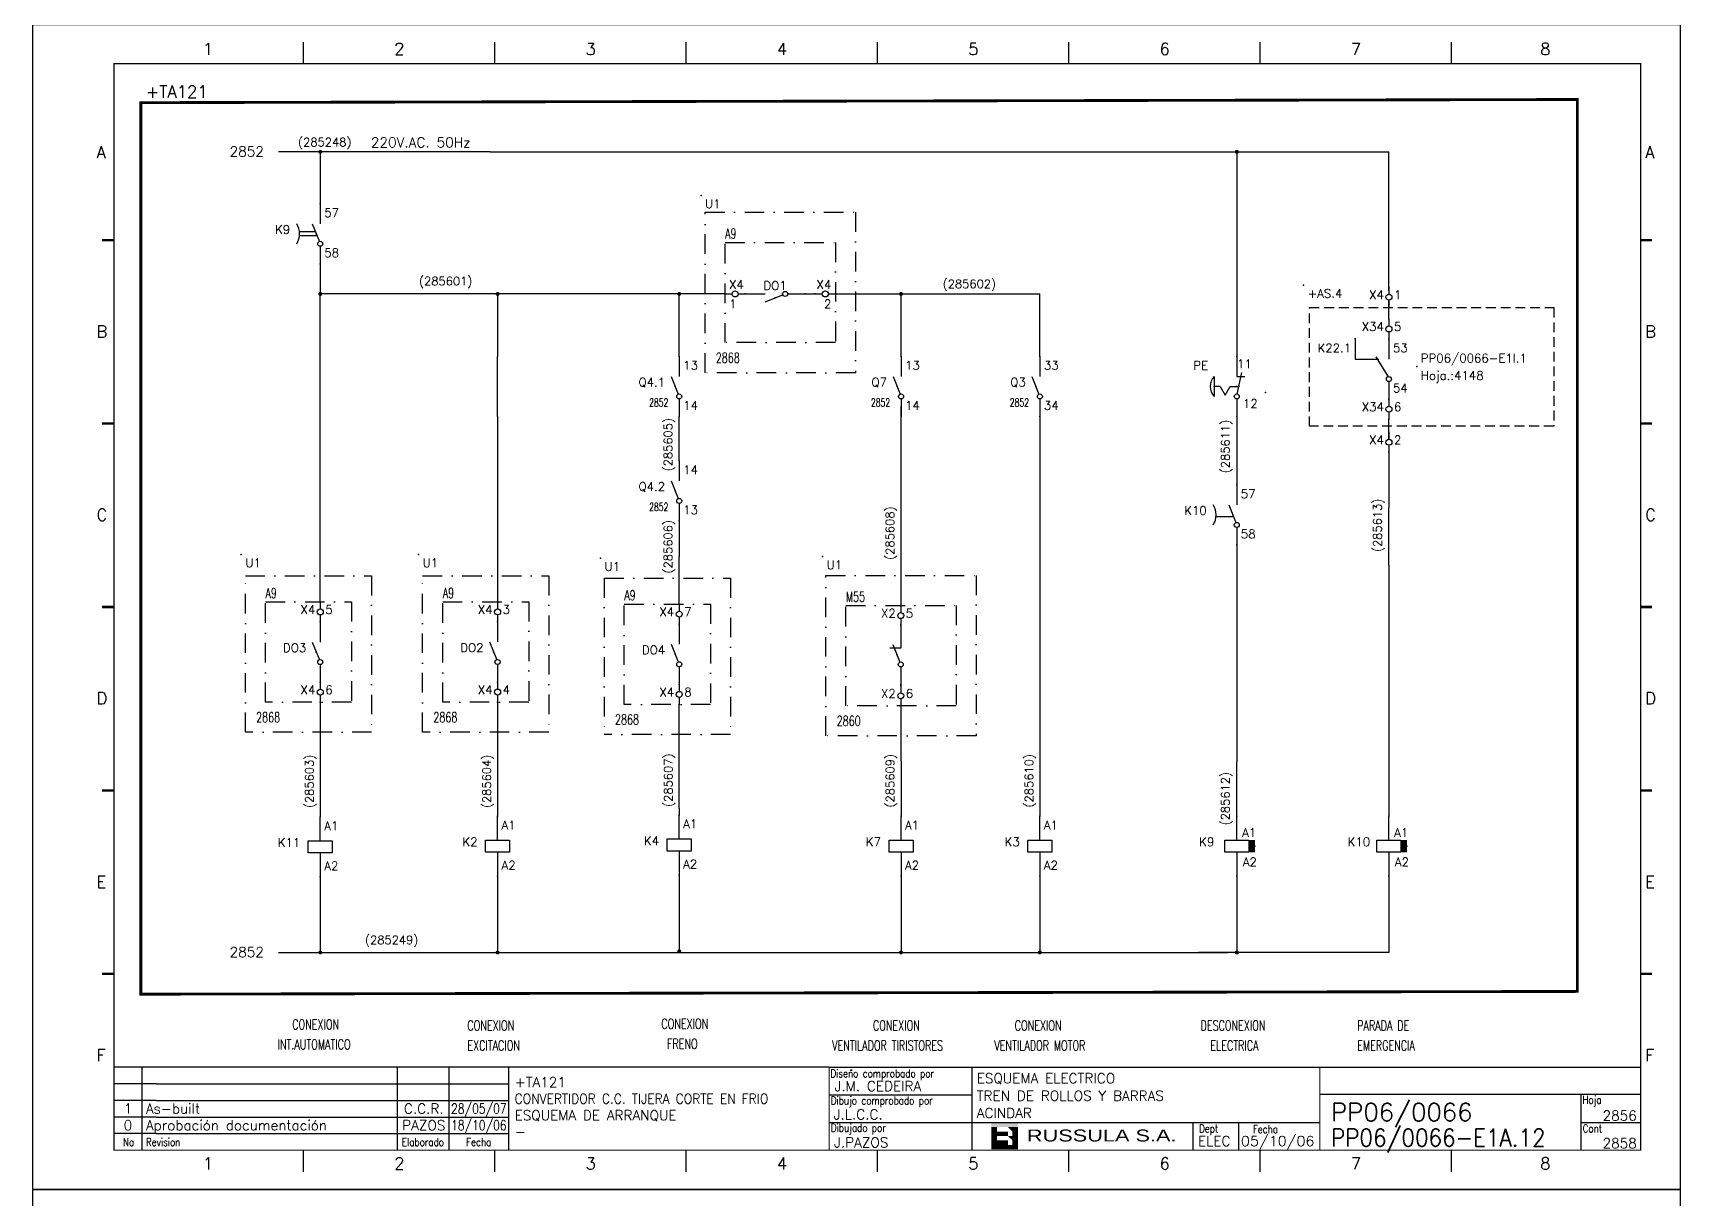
# Model space of a CAD drawing. Extents: x 3 to 423, y -4757 to 292.
# Drawn here: x 2.6 to 422.6, y -898.4 to -601.4 of the extents above; entities that cross this region are included whole.
import ezdxf
from ezdxf.enums import TextEntityAlignment as Align

# ---------------------------------------------------------------- set-up
doc = ezdxf.new("R2010")
doc.units = 0
doc.header["$LTSCALE"] = 10
doc.header["$MEASUREMENT"] = 0
doc.linetypes.add('DASHDOT', pattern=[1, 0.5, -0.25, 0, -0.25])
doc.linetypes.add('HIDDEN', pattern=[0.375, 0.25, -0.125])
doc.layers.get('0').update_dxf_attribs({"linetype": 'CONTINUOUS'})
for name, color, linetype in [('1', 7, 'CONTINUOUS'), ('10', 5, 'CONTINUOUS'), ('102', 7, 'CONTINUOUS'), ('2', 7, 'CONTINUOUS'), ('3', 8, 'CONTINUOUS'), ('8', 1, 'CONTINUOUS'), ('9', 6, 'CONTINUOUS'), ('DIBUJO', 7, 'CONTINUOUS'), ('NODE', 7, 'CONTINUOUS')]:
    doc.layers.add(name, color=color, linetype=linetype)
doc.styles.add('HELVETICA', font='HELV.SHX')
doc.styles.add('LABEL', font='SIMPLEX', dxfattribs={"width": 0.8, "height": 4})
doc.styles.add('ROMANS', font='romans')
doc.styles.get("Standard").update_dxf_attribs({"font": 'simplex'})

# ---------------------------------------------------------------- blocks, each defined once
blk = doc.blocks.new('NOD', base_point=(237.5, 170))
at = {"layer": 'NODE'}
blk.add_point((237.5, 170), dxfattribs=at)
blk = doc.blocks.new('$071501S')
at = {"layer": '2'}
for p, q in [((0, -6), (0, 0)), ((-3, -6), (3, -6)), ((-3, -9), (-3, -6)), ((3, -6), (3, -9)), ((3, -9), (-3, -9)), ((0, -9), (0, -15))]:
    blk.add_line(p, q, dxfattribs=at)
at = {"layer": '2', "rotation": 90}
for p in [(0, 0), (0, -15)]:
    blk.add_blockref('NOD', p, dxfattribs=at)
at = {"layer": '8'}
for tag, p in [('1A', (1, -3.325)), ('2A', (1, -13.325))]:
    blk.add_attdef(tag, p, '', height=2.15, dxfattribs=at)
at = {"layer": '9'}
blk.add_attdef('ID', text='', height=2.15, dxfattribs=at).set_placement((-5, -7.5), align=Align.RIGHT)
blk = doc.blocks.new('$$PLU21C')
for p, q in [((0, 2.5), (0, 0.75)), ((0, -0.75), (0, -2.5))]:
    blk.add_line(p, q)
at = {"layer": '2'}
blk.add_circle((0, 0), 0.75, dxfattribs=at)
for p in [(0, 2.5), (0, -2.5)]:
    blk.add_blockref('NOD', p, dxfattribs=at)
at = {"layer": '8'}
blk.add_attdef('*A', (1.25, -0.5), '', height=2.15, dxfattribs=at)
at = {"layer": '9'}
blk.add_attdef('ID', text='', height=2.15, dxfattribs=at).set_placement((-1.25, -0.5), align=Align.RIGHT)
blk = doc.blocks.new('$070202S')
at = {"layer": '102'}
for p, q in [((0, 0), (0, -5)), ((-2, -5), (-0.23, -9.42)), ((0, -10.62), (0, -15))]:
    blk.add_line(p, q, dxfattribs=at)
blk.add_circle((0, -10), 0.625, dxfattribs=at)
blk.add_point((-1, -7.5), dxfattribs=at)
at = {"layer": '2'}
for p in [(0, 0), (0, -15)]:
    blk.add_blockref('NOD', p, dxfattribs=at)
at = {"layer": '8'}
for tag, p in [('1A', (1, -3.32)), ('2A', (1, -13.32))]:
    blk.add_attdef(tag, p, '', height=2.15, dxfattribs=at)
at = {"layer": '9'}
blk.add_attdef('ID', text='', height=2.15, dxfattribs=at).set_placement((-3.5, -7.5), align=Align.RIGHT)
blk = doc.blocks.new('$PP313')
at = {"layer": '2'}
blk.add_blockref('NOD', (0, 0), dxfattribs=at)
at = {"layer": '8'}
blk.add_attdef('1A', (1, -3.325), '', height=2.15, dxfattribs=at)
at = {"layer": '9'}
blk.add_attdef('ID', (1, 1), '', height=2.15, dxfattribs=at)
blk = doc.blocks.new('$0702029')
at = {"layer": '102'}
for p, q in [((0, 0), (5, 0)), ((10.62, 0), (15, 0)), ((5, -2), (9.42, -0.23))]:
    blk.add_line(p, q, dxfattribs=at)
blk.add_circle((10, 0), 0.625, dxfattribs=at)
blk.add_point((7.5, -1), dxfattribs=at)
at = {"layer": '2'}
for p in [(0, 0), (15, 0)]:
    blk.add_blockref('NOD', p, dxfattribs=at)
at = {"layer": '8', "flags": 8}
blk.add_attdef('1A', text='', height=2.15, dxfattribs=at).set_placement((4, -3.32), align=Align.RIGHT)
blk.add_attdef('2A', (11, -3.32), '', height=2.15, dxfattribs=at)
at = {"layer": '9'}
blk.add_attdef('ID', text='', height=2.15, dxfattribs=at).set_placement((7.5, 1), align=Align.CENTER)
blk = doc.blocks.new('$$PLR12C')
for p, q in [((-2.5, 0), (-0.75, 0)), ((0.75, 0), (2.5, 0))]:
    blk.add_line(p, q)
at = {"layer": '2'}
blk.add_circle((0, 0), 0.75, dxfattribs=at)
for p in [(-2.5, 0), (2.5, 0)]:
    blk.add_blockref('NOD', p, dxfattribs=at)
at = {"layer": '8'}
blk.add_attdef('*A', text='', height=2.15, dxfattribs=at).set_placement((1.5, -3.575), align=Align.RIGHT)
at = {"layer": '9'}
blk.add_attdef('ID', text='', height=2.15, dxfattribs=at).set_placement((1.5, 1.25), align=Align.RIGHT)
blk = doc.blocks.new('$$PLL21C')
for p, q in [((-2.5, 0), (-0.75, 0)), ((0.75, 0), (2.5, 0))]:
    blk.add_line(p, q)
at = {"layer": '2'}
blk.add_circle((0, 0), 0.75, dxfattribs=at)
for p in [(-2.5, 0), (2.5, 0)]:
    blk.add_blockref('NOD', p, dxfattribs=at)
at = {"layer": '8'}
blk.add_attdef('*A', (-1.5, -3.575), '', height=2.15, dxfattribs=at)
at = {"layer": '9'}
blk.add_attdef('ID', (-1.5, 1.25), '', height=2.15, dxfattribs=at)
blk = doc.blocks.new('$071507')
at = {"layer": '2'}
for p, q in [((6, 0), (0, 0)), ((6, 3), (9, 3)), ((6, -3), (6, 3)), ((9, 3), (9, -3)), ((9, 0), (15, 0)), ((9, -3), (6, -3))]:
    blk.add_line(p, q, dxfattribs=at)
blk.add_solid([(6, -3), (9, -3), (6, -4.5), (9, -4.5)], dxfattribs=at)
for p in [(0, 0), (15, 0), (7.5, -4.5)]:
    blk.add_blockref('NOD', p, dxfattribs=at)
at = {"layer": '8'}
blk.add_attdef('1A', text='', height=2.15, dxfattribs=at).set_placement((5, -3.325), align=Align.RIGHT)
blk.add_attdef('2A', (10, -3.325), '', height=2.15, dxfattribs=at)
at = {"layer": '9'}
blk.add_attdef('ID', text='', height=2.15, dxfattribs=at).set_placement((7.5, 4.175), align=Align.CENTER)
blk = doc.blocks.new('$021308')
at = {"layer": '2'}
blk.add_line((-2.5, 0), (2.5, 0), dxfattribs=at)
blk.add_arc((0, 2.625), 3.625, 226.39718, 313.60282, dxfattribs=at)
blk.add_blockref('NOD', (0, 0), dxfattribs=at)
blk = doc.blocks.new('$070203')
at = {"layer": '2'}
for p, q in [((0, 0), (5, 0)), ((9.39, 0.13), (4, 1.25)), ((5, 0), (5, 2)), ((10.62, 0), (15, 0))]:
    blk.add_line(p, q, dxfattribs=at)
blk.add_circle((10, 0), 0.625, dxfattribs=at)
for p in [(0, 0), (7.5, 0.52), (15, 0)]:
    blk.add_blockref('NOD', p, dxfattribs=at)
at = {"layer": '8'}
blk.add_attdef('1A', text='', height=2.15, dxfattribs=at).set_placement((4, -3.32), align=Align.RIGHT)
blk.add_attdef('2A', (11, -3.32), '', height=2.15, dxfattribs=at)
at = {"layer": '9'}
blk.add_attdef('ID', text='', height=2.15, dxfattribs=at).set_placement((7.5, 2.5), align=Align.CENTER)
blk = doc.blocks.new('$021208')
at = {"layer": '102'}
for p, q in [((-2.17, -3.75), (0, -2.5)), ((0, -5), (-2.17, -3.75)), ((0, -2.5), (0, -1)), ((0, -5), (0, -6.5))]:
    blk.add_line(p, q, dxfattribs=at)
at = {"layer": '3'}
for p in [(0, -1), (0, -6.5)]:
    blk.add_point(p, dxfattribs=at)
blk = doc.blocks.new('RR')
at = {"layer": '102'}
for p, q in [((158.63, 156.42), (158.63, 151.42)), ((167.05, 156.42), (167.05, 151.42)), ((158.63, 151.42), (164.55, 151.42)), ((163.74, 152), (166.82, 147)), ((167.05, 145.79), (167.05, 141.42))]:
    blk.add_line(p, q, dxfattribs=at)
blk.add_circle((167.05, 146.42), 0.625, dxfattribs=at)
at = {"layer": '2', "rotation": 270}
for p in [(158.63, 156.42), (167.05, 156.42)]:
    blk.add_blockref('NOD', p, dxfattribs=at)
at = {"layer": '9', "rotation": 270}
blk.add_blockref('NOD', (167.05, 141.42), dxfattribs=at)
at = {"layer": '8'}
blk.add_attdef('1A', text='', height=2.15, dxfattribs=at).set_placement((157.63, 153.09), align=Align.RIGHT)
for tag, p in [('2A', (168.05, 153.09)), ('3A', (168.05, 143.09))]:
    blk.add_attdef(tag, p, '', height=2.15, dxfattribs=at)
at = {"layer": '9'}
blk.add_attdef('ID', text='', height=2.15, dxfattribs=at).set_placement((161.05, 146.42), align=Align.RIGHT)
blk = doc.blocks.new('newcajec')
at = {"layer": '1'}
for p, q in [((179.4, 20.85), (0.13, 20.85)), ((7, 20.85), (7, 0)), ((71, 20.85), (71, 0)), ((84, 20.85), (84, 0.09)), ((99, 20.85), (99, 0)), ((215.2, 20.8), (215.2, 0)), ((10.6, 16.64), (0, 16.64)), ((10.6, 16.64), (99, 16.64)), ((184.64, 20.18), (184.81, 20.01)), ((184.81, 20.01), (185.18, 20.25)), ((10.6, 12.48), (0, 12.48)), ((10.6, 12.48), (99, 12.48)), ((179.4, 13.87), (215.2, 13.87)), ((368, 14.06), (368, 0)), ((10.6, 8.32), (0, 8.32)), ((10.6, 8.32), (99, 8.32)), ((10.6, 4.16), (0, 4.16)), ((10.6, 4.16), (99, 4.16)), ((179.4, 6.93), (267.63, 6.93)), ((267.63, 6.93), (302.5, 6.93)), ((270.63, 6.91), (270.63, 0)), ((282.07, 6.93), (282.07, 0)), ((368, 6.93), (383, 6.93))]:
    blk.add_line(p, q, dxfattribs=at)
for points in [[(47.5, 272.5, 0.3, 0.3, 0), (47.5, 277.91, 0.3, 0.3, 0)], [(95.5, 272.5, 0.3, 0.3, 0), (95.5, 277.91, 0.3, 0.3, 0)], [(143.5, 272.5, 0.3, 0.3, 0), (143.5, 277.91, 0.3, 0.3, 0)], [(191.5, 272.5, 0.3, 0.3, 0), (191.5, 277.91, 0.3, 0.3, 0)], [(239.5, 272.5, 0.3, 0.3, 0), (239.5, 277.91, 0.3, 0.3, 0)], [(287.5, 272.5, 0.3, 0.3, 0), (287.5, 277.91, 0.3, 0.3, 0)], [(335.5, 272.5, 0.3, 0.3, 0), (335.5, 277.91, 0.3, 0.3, 0)], [(-2.99, 228.23, 0.6, 0.6, 0), (-0.18, 228.23, 0.6, 0.6, 0)], [(383.01, 228.23, 0.6, 0.6, 0), (385.82, 228.23, 0.6, 0.6, 0)], [(-2.99, 182.23, 0.6, 0.6, 0), (-0.18, 182.23, 0.6, 0.6, 0)], [(383.01, 182.23, 0.6, 0.6, 0), (385.82, 182.23, 0.6, 0.6, 0)], [(-2.99, 136.23, 0.6, 0.6, 0), (-0.18, 136.23, 0.6, 0.6, 0)], [(383.01, 136.23, 0.6, 0.6, 0), (385.82, 136.23, 0.6, 0.6, 0)], [(-2.99, 90.23, 0.6, 0.6, 0), (-0.18, 90.23, 0.6, 0.6, 0)], [(383.01, 90.23, 0.6, 0.6, 0), (385.82, 90.23, 0.6, 0.6, 0)], [(-2.99, 44.23, 0.6, 0.6, 0), (-0.18, 44.23, 0.6, 0.6, 0)], [(383.01, 44.23, 0.6, 0.6, 0), (385.82, 44.23, 0.6, 0.6, 0)], [(383, 20.8, 0.3, 0.3, 0), (179.4, 20.8, 0.3, 0.3, 0), (179.4, 0, 0.3, 0.3, 0)], [(302.5, 20.8, 0.3, 0.3, 0), (302.5, 0, 0.3, 0.3, 0)], [(302.5, 14, 0.3, 0.3, 0), (383, 14, 0.3, 0.3, 0)], [(47.5, -5.5, 0.3, 0.3, 0), (47.5, -0.09, 0.3, 0.3, 0)], [(95.5, -5.5, 0.3, 0.3, 0), (95.5, -0.09, 0.3, 0.3, 0)], [(143.5, -5.5, 0.3, 0.3, 0), (143.5, -0.09, 0.3, 0.3, 0)], [(191.5, -5.5, 0.3, 0.3, 0), (191.5, -0.09, 0.3, 0.3, 0)], [(239.5, -5.5, 0.3, 0.3, 0), (239.5, -0.09, 0.3, 0.3, 0)], [(287.5, -5.5, 0.3, 0.3, 0), (287.5, -0.09, 0.3, 0.3, 0)], [(335.5, -5.5, 0.3, 0.3, 0), (335.5, -0.09, 0.3, 0.3, 0)]]:
    blk.add_lwpolyline(points, format="xyseb", dxfattribs=at)
at = {"layer": '1', "const_width": 0.3}
blk.add_lwpolyline([(0, 0), (0, 272.5), (383, 272.5), (383, 0)], close=True, dxfattribs=at)
at = {"layer": '2', "color": 14}
for p, q in [((221.42, 4.69), (221.42, 5.81)), ((221.42, 2.47), (221.42, 3.58))]:
    blk.add_line(p, q, dxfattribs=at)
for points in [[(220.05, 5.81), (220.05, 6.92), (226.74, 5.81), (226.74, 6.92)], [(221.42, 2.47), (220.05, 2.47), (221.42, 5.81), (220.05, 5.81)], [(221.42, 4.69), (224.25, 4.69), (221.42, 3.58), (224.25, 3.58)], [(224.25, 5.81), (225.37, 5.81), (225.37, 4.69)], [(225.37, 5.81), (226.74, 5.81), (225.37, 1.35), (226.74, 1.35)], [(224.25, 0.24), (224.25, 2.47), (220.05, 0.24), (220.05, 2.47)], [(224.25, 3.58), (225.37, 3.58), (225.37, 2.47)], [(226.74, 1.35), (226.74, 0.24), (224.25, 1.35), (224.25, 0.24)]]:
    blk.add_solid(points, dxfattribs=at)
at = {"layer": '1', "style": 'ROMANS'}
for s, p in [('1', (22.29, 274.68)), ('2', (70.29, 274.68)), ('3', (118.29, 274.68)), ('4', (166.29, 274.68)), ('5', (214.29, 274.68)), ('6', (262.29, 274.68)), ('7', (310.29, 274.68)), ('8', (357.79, 274.68)), ('A', (-4.37, 248.84)), ('A', (384.13, 248.84)), ('B', (-4.37, 203.84)), ('B', (384.13, 203.84)), ('C', (-4.37, 157.84)), ('C', (384.13, 157.84)), ('D', (-4.37, 111.84)), ('D', (384.13, 111.84)), ('E', (-4.37, 65.84)), ('E', (384.13, 65.84)), ('F', (-4.37, 22.34)), ('F', (384.13, 22.34)), ('1', (22.29, -4.82)), ('2', (70.29, -4.82)), ('3', (118.29, -4.82)), ('4', (166.29, -4.82)), ('5', (214.29, -4.82)), ('6', (262.29, -4.82)), ('7', (310.29, -4.82)), ('8', (357.79, -4.82))]:
    blk.add_text(s, height=3, dxfattribs=at).set_placement(p)
at = {"layer": '1', "style": 'LABEL', "width": 0.8}
for s, p in [('Diseno comprobado por', (179.73, 18.27)), ('Dibujo comprobado por', (179.81, 11.47)), ('Hoja', (368.38, 11.66)), ('Dibujado por', (179.83, 4.64)), ('Fecha', (285.71, 4.3)), ('Cont', (368.43, 4.46)), ('No', (2.23, 1.05)), ('Revision', (8, 1.05))]:
    blk.add_text(s, height=2, dxfattribs=at).set_placement(p)
for s, p in [('Dept', (274.61, 4.44)), ('Elaborado', (77.5, 1.05)), ('Fecha', (91.5, 1.05))]:
    blk.add_text(s, height=2, dxfattribs=at).set_placement(p, align=Align.CENTER)
at = {"layer": '10', "style": 'ROMANS'}
for tag, p in [('REV41', (3.5, 18.74)), ('REV43', (77.7, 18.74)), ('REV31', (3.5, 14.58)), ('REV33', (77.7, 14.58)), ('REV21', (3.5, 10.42)), ('REV23', (77.7, 10.42)), ('REV11', (3.5, 6.27)), ('REV13', (77.7, 6.27))]:
    blk.add_attdef(tag, text='', height=2.5, dxfattribs=at).set_placement(p, align=Align.MIDDLE)
for tag, p, height in [('REV42', (8, 17.49), 2.5), ('SHEETNAME1', (100.5, 15.83), 2.5), ('DESIGNCHECK', (180.74, 14.83), 2.5), ('DOCUMENTTYPE', (216.43, 16.8), 2.5), ('NOTA', (305.32, 15.8), 3), ('REV32', (8, 13.33), 2.5), ('SHEETNAME2', (100.5, 11.67), 2.5), ('OBJECT', (216.43, 12.4), 2.5), ('REV22', (8, 9.17), 2.5), ('SHEETNAME3', (100.5, 7.51), 2.5), ('DRAWINGCHECK', (180.53, 7.71), 2.5), ('CUSTOMER', (216.43, 8.08), 2.5), ('ORDER', (305.32, 7.3), 4.5), ('REV12', (8, 5.01), 2.5), ('SHEETNAME4', (100.5, 3.35), 2.5), ('DOCUMENT_ID', (305.32, 0.93), 4.4), ('USER', (180.63, 0.71), 2.5), ('DEPARTMENT', (271.93, 1.05), 2.5)]:
    blk.add_attdef(tag, p, '', height=height, dxfattribs=at)
for tag, width, p, p2 in [('REV44', 1.221199, (84.53, 17.49), (98.48, 17.49)), ('REV34', 1.221199, (84.53, 13.33), (98.48, 13.33)), ('REV24', 1.221199, (84.53, 9.17), (98.48, 9.17)), ('REV14', 1.221199, (84.53, 5.01), (98.48, 5.01)), ('CREATED2', 7.039915, (282.71, 1.05), (301.14, 1.05))]:
    blk.add_attdef(tag, text='', height=2.5, dxfattribs=dict(at, width=width)).set_placement(p, p2, align=Align.FIT)
for tag, p in [('SHEET', (382, 7.43)), ('NEXTSHEET', (382, 0.5))]:
    blk.add_attdef(tag, text='', height=2.5, dxfattribs=at).set_placement(p, align=Align.RIGHT)
at = {"layer": 'DIBUJO', "color": 14, "style": 'HELVETICA', "width": 1.3}
blk.add_text('RUSSULA S.A.', height=3, dxfattribs=at).set_placement((229, 2.19))

msp = doc.modelspace()

# ---------------------------------------------------------------- linework, layer by layer
for p, q in [((348.4, -667.11), (348.4, -631.73)), ((179.13, -667.95), (75.66, -667.95)), ((348.4, -674.32), (348.4, -669.53)), ((309.61, -699.19), (309.61, -716.61)), ((348.4, -704.66), (348.4, -699.88)), ((348.4, -704.99), (348.4, -702.19)), ((348.4, -708.31), (348.4, -722.37)), ((348.4, -737.07), (348.4, -722.37)), ((309.61, -803.79), (309.61, -787.19)), ((348.4, -835.82), (299.87, -835.82))]:
    msp.add_line(p, q)
at = {"const_width": 0.511}
for points in [[(309.35, -631.73, 1), (309.86, -631.73, 1)], [(223.73, -835.82, 1), (224.24, -835.82, 1)], [(259.11, -835.82, 1), (259.62, -835.82, 1)]]:
    msp.add_lwpolyline(points, format="xyb", close=True, dxfattribs=at)
at = {"layer": '2', "color": 7}
for p, q in [((119.22, -631.73), (65.23, -631.73)), ((75.91, -631.73), (75.91, -644.95)), ((119.22, -631.73), (348.4, -631.73)), ((309.61, -631.73), (309.61, -683.86)), ((75.91, -660.28), (75.91, -667.95)), ((75.91, -671.7), (75.91, -667.95)), ((75.91, -673.39), (75.91, -670)), ((121.12, -667.95), (121.12, -683.86)), ((167.42, -683.86), (167.42, -667.95)), ((199.54, -667.95), (202.13, -667.95)), ((207.24, -667.95), (259.39, -667.95)), ((223.99, -683.86), (223.99, -667.95)), ((259.39, -683.86), (259.39, -667.95)), ((75.91, -746.46), (75.91, -673.39)), ((121.12, -699.19), (121.12, -683.86)), ((223.99, -747.39), (223.99, -696.64)), ((121.12, -699.19), (121.12, -746.44)), ((167.42, -710.49), (167.42, -699.19)), ((259.39, -699.19), (259.39, -801.06)), ((167.42, -725.83), (167.42, -734.91)), ((167.42, -747.02), (167.42, -734.91)), ((309.61, -731.95), (309.61, -787.19)), ((348.4, -737.07), (348.4, -801.06)), ((223.93, -758.23), (221.17, -758.23)), ((223.93, -757.3), (223.93, -758.23)), ((223.93, -767.52), (223.93, -767.89)), ((75.91, -772.01), (75.91, -801.22)), ((121.12, -772), (121.12, -801.22)), ((167.42, -799.13), (167.42, -772.58)), ((223.93, -772.95), (223.99, -801.06)), ((121.12, -799.42), (121.12, -801.22)), ((167.42, -799.13), (167.42, -800.93)), ((75.91, -816.56), (75.91, -835.82)), ((121.12, -816.56), (121.12, -835.82)), ((167.42, -816.1), (167.42, -824.72)), ((223.99, -816.56), (223.99, -835.82)), ((259.39, -816.56), (259.39, -835.82)), ((309.61, -816.56), (309.61, -835.82)), ((348.4, -816.56), (348.4, -835.82)), ((167.42, -822.12), (167.42, -835.27)), ((65.23, -835.82), (307.36, -835.82))]:
    msp.add_line(p, q, dxfattribs=at)
at = {"layer": '2', "color": 7, "linetype": 'DASHDOT'}
for p, q in [((174.02, -688.03), (174.02, -647.14)), ((174.02, -647.14), (212.35, -647.14)), ((212.35, -647.14), (212.35, -688.03)), ((179.13, -680.37), (179.13, -654.81)), ((179.13, -654.81), (207.24, -654.81)), ((207.24, -654.81), (207.24, -680.37)), ((207.24, -680.37), (179.13, -680.37)), ((212.35, -688.03), (174.02, -688.03)), ((56.8, -779.68), (56.8, -739.81)), ((56.8, -739.81), (89, -739.81)), ((89, -739.81), (89, -779.68)), ((102.01, -779.67), (102.01, -739.8)), ((102.01, -739.8), (134.21, -739.8)), ((134.21, -739.8), (134.21, -779.67)), ((148.32, -740.38), (148.32, -780.25)), ((148.32, -740.38), (180.52, -740.38)), ((180.52, -740.38), (180.52, -780.25)), ((204.82, -780.61), (204.82, -739.72)), ((204.82, -739.72), (243.16, -739.72)), ((243.16, -739.72), (243.16, -780.61)), ((61.91, -746.46), (83.89, -746.46)), ((61.91, -772.01), (61.91, -746.46)), ((83.89, -746.46), (83.89, -772.01)), ((107.12, -746.44), (129.1, -746.44)), ((107.12, -772), (107.12, -746.44)), ((129.1, -746.44), (129.1, -772)), ((153.43, -772.58), (153.43, -747.02)), ((153.43, -747.02), (175.41, -747.02)), ((175.41, -747.02), (175.41, -772.58)), ((209.93, -747.39), (238.04, -747.39)), ((209.93, -772.95), (209.93, -747.39)), ((238.04, -747.39), (238.04, -772.95)), ((83.89, -772.01), (61.91, -772.01)), ((129.1, -772), (107.12, -772)), ((175.41, -772.58), (153.43, -772.58)), ((238.04, -772.95), (209.93, -772.95)), ((89, -779.68), (56.8, -779.68)), ((134.21, -779.67), (102.01, -779.67)), ((180.52, -780.25), (148.32, -780.25)), ((243.16, -780.61), (204.82, -780.61))]:
    msp.add_line(p, q, dxfattribs=at)
at = {"layer": '2'}
for p, q in [((74.68, -652.11), (70.61, -652.11)), ((75.09, -653.13), (70.61, -653.13)), ((309.46, -691.53), (310.12, -691.53)), ((308.79, -724.79), (304.3, -724.79))]:
    msp.add_line(p, q, dxfattribs=at)
at = {"layer": '2', "color": 7, "linetype": 'HIDDEN'}
for p, q in [((328.15, -671.44), (390.43, -671.44)), ((328.15, -701.67), (328.15, -671.44)), ((390.43, -671.44), (390.43, -701.67)), ((390.43, -701.67), (328.15, -701.67))]:
    msp.add_line(p, q, dxfattribs=at)
at = {"layer": '2', "color": 3, "linetype": 'DASHDOT'}
msp.add_lwpolyline([(30.13, -619.19, 0.716, 0.716, 0), (396.42, -618.38, 0.716, 0.716, 0), (396.42, -845.75, 0.716, 0.716, 0), (30.13, -846.45, 0.716, 0.716, 0), (30.13, -619.19, 0.716, 0.716, 0)], format="xyseb", dxfattribs=at)
at = {"layer": '2', "color": 7}
for points in [[(75.66, -631.73, 0.511, 0.511, 1), (76.17, -631.73, 0.511, 0.511, 1)], [(75.66, -667.95, 0.511, 0.511, 1), (76.17, -667.95, 0.511, 0.511, 1)], [(120.86, -667.95, 0.511, 0.511, 1), (121.37, -667.95, 0.511, 0.511, 1)], [(167.17, -667.95, 0.511, 0.511, 1), (167.68, -667.95, 0.511, 0.511, 1)], [(75.66, -835.82, 0.511, 0.511, 1), (76.17, -835.82, 0.511, 0.511, 1)], [(120.86, -835.82, 0.511, 0.511, 1), (121.37, -835.82, 0.511, 0.511, 1)], [(167.17, -835.52, 0.511, 0.511, 1), (167.68, -835.52, 0.511, 0.511, 1)]]:
    msp.add_lwpolyline(points, format="xyseb", close=True, dxfattribs=at)
at = {"layer": '2', "color": 7, "const_width": 0.511}
for points in [[(223.73, -667.95, 1), (224.24, -667.95, 1)], [(309.35, -835.82, 1), (309.86, -835.82, 1)]]:
    msp.add_lwpolyline(points, format="xyb", close=True, dxfattribs=at)
at = {"layer": '2'}
for centre in [(65.81, -652.62), (299.51, -724.28)]:
    msp.add_arc(centre, 4.82, 327.9946, 32.0054, dxfattribs=at)
at = {"layer": 'DIBUJO'}
for points in [[(2.63, -599.25), (422.63, -599.25), (422.63, -896.25), (2.63, -896.25), (2.63, -599.25)], [(2.63, -896.25), (422.63, -896.25), (422.63, -1193.25), (2.63, -1193.25), (2.63, -896.25)]]:
    msp.add_lwpolyline(points, dxfattribs=at)

# ---------------------------------------------------------------- block references
ref = msp.add_blockref('$PP313', (172.99, -642.84), dxfattribs=dict(xscale=-1.022278600137203, yscale=1.022278600137203, zscale=1.022278600137203, rotation=180))
ref.add_attrib('ID', 'U1', (174.01, -646.06), dxfattribs={"layer": '9', "height": 2.198, "style": 'ROMANS'})
ref = msp.add_blockref('$PP313', (326.64, -665.7), dxfattribs=dict(xscale=-1.022278600137203, yscale=1.022278600137203, zscale=1.022278600137203, rotation=180))
ref.add_attrib('ID', '+AS.4', (327.66, -668.92), dxfattribs={"layer": '9', "height": 2.198, "style": 'ROMANS'})
at = {"xscale": 1.022278600137203, "yscale": 1.022278600137203, "zscale": 1.022278600137203}
msp.add_blockref('RR', (177.63, -839.33), dxfattribs=at).add_auto_attribs({'1A': 'K22.1', '2A': '53', '3A': '54'})
msp.add_blockref('$PP313', (316.89, -693.04), dxfattribs=at)
ref = msp.add_blockref('$PP313', (55.77, -734.38), dxfattribs=dict(xscale=-1.022278600137203, yscale=1.022278600137203, zscale=1.022278600137203, rotation=180))
ref.add_attrib('ID', 'U1', (56.8, -737.6), dxfattribs={"layer": '9', "height": 2.198, "style": 'ROMANS'})
ref = msp.add_blockref('$PP313', (100.98, -734.37), dxfattribs=dict(xscale=-1.022278600137203, yscale=1.022278600137203, zscale=1.022278600137203, rotation=180))
ref.add_attrib('ID', 'U1', (102, -737.59), dxfattribs={"layer": '9', "height": 2.198, "style": 'ROMANS'})
ref = msp.add_blockref('$PP313', (203.99, -734.91), dxfattribs=dict(xscale=-1.022278600137203, yscale=1.022278600137203, zscale=1.022278600137203, rotation=180))
ref.add_attrib('ID', 'U1', (205.01, -738.13), dxfattribs={"layer": '9', "height": 2.198, "style": 'ROMANS'})
ref = msp.add_blockref('$PP313', (147.35, -735.31), dxfattribs=dict(xscale=-1.022278600137203, yscale=1.022278600137203, zscale=1.022278600137203, rotation=180))
ref.add_attrib('ID', 'U1', (148.38, -738.53), dxfattribs={"layer": '9', "height": 2.198, "style": 'ROMANS'})
at = {"layer": '2', "color": 7}
ref = msp.add_blockref('newcajec', (23.31, -886.23), dxfattribs=dict(at, xscale=1.016442892079946, yscale=1.016442892079946, zscale=1.016442892079946))
ref.add_attrib('REV24', '28/05/07', dxfattribs={"layer": '10', "height": 2.541, "style": 'ROMANS', "width": 0.728168}).set_placement((109.23, -876.9), (123.41, -876.9), align=Align.FIT)
ref.add_attrib('SHEETNAME3', 'ESQUEMA DE ARRANQUE', (125.46, -878.6), dxfattribs={"layer": '10', "height": 2.5411, "style": 'ROMANS'})
ref.add_attrib('SHEETNAME2', 'CONVERTIDOR C.C. TIJERA CORTE EN FRIO', (125.46, -874.37), dxfattribs={"layer": '10', "height": 2.5411, "style": 'ROMANS', "width": 0.9})
ref.add_attrib('SHEETNAME1', '+TA121', (125.46, -870.14), dxfattribs={"layer": '10', "height": 2.541, "style": 'ROMANS'})
ref.add_attrib('USER', 'J.PAZOS', (206.91, -885.51), dxfattribs={"layer": '10', "height": 2.541, "style": 'ROMANS'})
ref.add_attrib('DRAWINGCHECK', 'J.L.C.C.', (206.81, -878.39), dxfattribs={"layer": '10', "height": 2.541, "style": 'ROMANS'})
ref.add_attrib('DESIGNCHECK', 'J.M. CEDEIRA', (207.02, -871.15), dxfattribs={"layer": '10', "height": 2.5411, "style": 'ROMANS'})
ref.add_attrib('REV22', 'As-built', (31.44, -876.9), dxfattribs={"layer": '10', "height": 2.541, "style": 'ROMANS'})
ref.add_attrib('REV12', 'Aprobación documentación', (31.44, -881.13), dxfattribs={"layer": '10', "height": 2.5411, "style": 'ROMANS'})
ref.add_attrib('REV21', '1', dxfattribs={"layer": '10', "height": 2.54, "style": 'ROMANS'}).set_placement((26.87, -875.63), align=Align.MIDDLE)
ref.add_attrib('REV11', '0', dxfattribs={"layer": '10', "height": 2.54, "style": 'ROMANS'}).set_placement((26.87, -879.86), align=Align.MIDDLE)
ref.add_attrib('SHEETNAME4', '-', (125.46, -882.83), dxfattribs={"layer": '10', "height": 2.54, "style": 'ROMANS'})
ref.add_attrib('REV14', '18/10/06', dxfattribs={"layer": '10', "height": 2.541, "style": 'ROMANS', "width": 0.728168}).set_placement((109.23, -881.13), (123.41, -881.13), align=Align.FIT)
ref.add_attrib('REV23', 'C.C.R.', dxfattribs={"layer": '10', "height": 2.541, "style": 'ROMANS'}).set_placement((102.29, -875.63), align=Align.MIDDLE)
ref.add_attrib('REV13', 'PAZOS', dxfattribs={"layer": '10', "height": 2.541, "style": 'ROMANS'}).set_placement((102.29, -879.86), align=Align.MIDDLE)
ref.add_attrib('DOCUMENT_ID', 'PP06/0066-E1A.12', (333.65, -885.28), dxfattribs={"layer": '10', "height": 4.4723, "style": 'ROMANS', "width": 0.9})
ref.add_attrib('ORDER', 'PP06/0066', (333.65, -878.81), dxfattribs={"layer": '10', "height": 4.574, "style": 'ROMANS'})
ref.add_attrib('CUSTOMER', 'ACINDAR', (243.3, -878.01), dxfattribs={"layer": '10', "height": 2.541, "style": 'ROMANS'})
ref.add_attrib('OBJECT', 'TREN DE ROLLOS Y BARRAS', (243.3, -873.62), dxfattribs={"layer": '10', "height": 2.5411, "style": 'ROMANS'})
ref.add_attrib('DOCUMENTTYPE', 'ESQUEMA ELECTRICO', (243.3, -869.15), dxfattribs={"layer": '10', "height": 2.5411, "style": 'ROMANS'})
ref.add_attrib('CREATED2', '05/10/06', dxfattribs={"layer": '10', "height": 2.541, "style": 'ROMANS', "width": 0.961976}).set_placement((310.67, -885.17), (329.41, -885.17), align=Align.FIT)
ref.add_attrib('DEPARTMENT', 'ELEC', (299.71, -885.17), dxfattribs={"layer": '10', "height": 2.541, "style": 'ROMANS'})
ref.add_attrib('NEXTSHEET', '2858', dxfattribs={"layer": '10', "height": 2.541, "style": 'ROMANS'}).set_placement((411.59, -885.72), align=Align.RIGHT)
ref.add_attrib('SHEET', '2856', dxfattribs={"layer": '10', "height": 2.541, "style": 'ROMANS'}).set_placement((411.59, -878.67), align=Align.RIGHT)
ref = msp.add_blockref('$070202S', (75.91, -644.95), dxfattribs=dict(at, xscale=1.022278600137203, yscale=1.022278600137203, zscale=1.022278600137203))
ref.add_attrib('ID', 'K9', dxfattribs={"layer": '9', "height": 2.198}).set_placement((68.24, -652.62), align=Align.RIGHT)
ref.add_attrib('1A', '57', (76.93, -648.35), dxfattribs={"layer": '8', "height": 2.198})
ref.add_attrib('2A', '58', (76.93, -658.57), dxfattribs={"layer": '8', "height": 2.198})
at = {"layer": '2', "color": 7, "xscale": 1.022278600137203, "yscale": 1.022278600137203, "zscale": 1.022278600137203}
for name, p, values in [('$$PLL21C', (181.68, -667.95), {'ID': 'X4', '*A': '1'}), ('$$PLR12C', (204.68, -667.95), {'ID': 'X4', '*A': '2'}), ('$$PLU21C', (348.4, -668.77), {'ID': 'X4', '*A': '1'}), ('$$PLU21C', (348.4, -676.87), {'ID': 'X34', '*A': '5'}), ('$070202S', (167.42, -683.86), {'ID': 'Q4.1', '1A': '13', '2A': '14'}), ('$070202S', (223.99, -683.86), {'ID': 'Q7', '1A': '13', '2A': '14'}), ('$070202S', (259.39, -683.86), {'ID': 'Q3', '1A': '33', '2A': '34'}), ('$$PLU21C', (348.4, -697.32), {'ID': 'X34', '*A': '6'}), ('$$PLU21C', (348.4, -705.75), {'ID': 'X4', '*A': '2'}), ('$070202S', (167.42, -710.49), {'ID': 'Q4.2', '1A': '14', '2A': '13'}), ('$$PLU21C', (75.91, -749.01), {'ID': 'X4', '*A': '5'}), ('$$PLU21C', (121.12, -749), {'ID': 'X4', '*A': '3'}), ('$$PLU21C', (167.42, -749.58), {'ID': 'X4', '*A': '7'}), ('$$PLU21C', (223.93, -749.95), {'ID': 'X2', '*A': '5'}), ('$$PLU21C', (75.91, -769.46), {'ID': 'X4', '*A': '6'}), ('$$PLU21C', (121.12, -769.44), {'ID': 'X4', '*A': '4'}), ('$$PLU21C', (167.43, -770.03), {'ID': 'X4', '*A': '8'}), ('$$PLU21C', (223.93, -770.39), {'ID': 'X2', '*A': '6'}), ('$071501S', (75.91, -801.22), {'ID': 'K11', '1A': 'A1', '2A': 'A2'}), ('$071501S', (121.12, -801.06), {'ID': 'K2', '1A': 'A1', '2A': 'A2'}), ('$071501S', (167.42, -800.76), {'ID': 'K4', '1A': 'A1', '2A': 'A2'}), ('$071501S', (223.99, -801.06), {'ID': 'K7', '1A': 'A1', '2A': 'A2'}), ('$071501S', (259.39, -801.06), {'ID': 'K3', '1A': 'A1', '2A': 'A2'})]:
    msp.add_blockref(name, p, dxfattribs=at).add_auto_attribs(values)
at = {"layer": '2', "color": 7}
ref = msp.add_blockref('$0702029', (184.21, -667.95), dxfattribs=dict(at, xscale=1.022278600137203, yscale=1.022278600137203, zscale=1.022278600137203))
ref.add_attrib('ID', 'DO1', dxfattribs={"layer": '9', "height": 2.198}).set_placement((191.87, -666.93), align=Align.CENTER)
at = {"layer": '2'}
ref = msp.add_blockref('$070203', (309.61, -683.86), dxfattribs=dict(at, xscale=1.022278600137203, yscale=1.022278600137203, zscale=1.022278600137203, rotation=270))
ref.add_attrib('ID', 'PE', dxfattribs={"layer": '9', "height": 2.198}).set_placement((300.41, -687.26), align=Align.CENTER)
ref.add_attrib('1A', '11', dxfattribs={"layer": '8', "height": 2.198}).set_placement((313.43, -686.85), align=Align.RIGHT)
ref.add_attrib('2A', '12', (311.17, -697), dxfattribs={"layer": '8', "height": 2.198})
at = {"layer": '2', "xscale": 1.022278600137203, "yscale": 1.022278600137203, "zscale": 1.022278600137203}
msp.add_blockref('$PP313', (355.51, -686.45), dxfattribs=at).add_auto_attribs({'ID': 'PP06/0066-E1I.1', '1A': 'Hoja.:4148'})
at = {"layer": '2', "yscale": 1.022278600137203, "zscale": 1.022278600137203, "rotation": 270}
for name, p, xscale in [('$021308', (303.84, -691.53), 1.022278600137203), ('$021208', (310.49, -691.53), -1.022278600137203)]:
    msp.add_blockref(name, p, dxfattribs=dict(at, xscale=xscale))
at = {"layer": '2', "color": 7}
ref = msp.add_blockref('$070202S', (309.61, -716.61), dxfattribs=dict(at, xscale=1.022278600137203, yscale=1.022278600137203, zscale=1.022278600137203))
ref.add_attrib('ID', 'K10', dxfattribs={"layer": '9', "height": 2.198}).set_placement((301.94, -724.28), align=Align.RIGHT)
ref.add_attrib('1A', '57', (310.63, -720.01), dxfattribs={"layer": '8', "height": 2.198})
ref.add_attrib('2A', '58', (310.63, -730.23), dxfattribs={"layer": '8', "height": 2.198})
ref = msp.add_blockref('$070202S', (75.91, -751.57), dxfattribs=dict(at, xscale=1.022278600137203, yscale=1.022278600137203, zscale=1.022278600137203))
ref.add_attrib('ID', 'DO3', dxfattribs={"layer": '9', "height": 2.198}).set_placement((72.33, -759.24), align=Align.RIGHT)
ref = msp.add_blockref('$070202S', (121.12, -751.55), dxfattribs=dict(at, xscale=1.022278600137203, yscale=1.022278600137203, zscale=1.022278600137203))
ref.add_attrib('ID', 'DO2', dxfattribs={"layer": '9', "height": 2.198}).set_placement((117.54, -759.22), align=Align.RIGHT)
ref = msp.add_blockref('$070202S', (167.42, -752.14), dxfattribs=dict(at, xscale=1.022278600137203, yscale=1.022278600137203, zscale=1.022278600137203))
ref.add_attrib('ID', 'DO4', dxfattribs={"layer": '9', "height": 2.198}).set_placement((163.85, -759.8), align=Align.RIGHT)
at = {"layer": '2', "color": 7, "xscale": 1.022278600137203, "yscale": 1.022278600137203, "zscale": 1.022278600137203}
msp.add_blockref('$070202S', (223.93, -752.18), dxfattribs=at)
at = {"layer": '2', "color": 7}
ref = msp.add_blockref('$071507', (309.61, -816.39), dxfattribs=dict(at, xscale=1.022278600137203, yscale=1.022278600137203, zscale=1.022278600137203, rotation=90))
ref.add_attrib('ID', 'K9', dxfattribs={"layer": '9', "height": 2.198}).set_placement((301.94, -808.73), align=Align.CENTER)
ref.add_attrib('1A', 'A2', dxfattribs={"layer": '8', "height": 2.198}).set_placement((314.72, -813.84), align=Align.RIGHT)
ref.add_attrib('2A', 'A1', (310.95, -806.36), dxfattribs={"layer": '8', "height": 2.198})
ref = msp.add_blockref('$071507', (348.4, -816.39), dxfattribs=dict(at, xscale=1.022278600137203, yscale=1.022278600137203, zscale=1.022278600137203, rotation=90))
ref.add_attrib('ID', 'K10', dxfattribs={"layer": '9', "height": 2.198}).set_placement((340.74, -808.73), align=Align.CENTER)
ref.add_attrib('1A', 'A2', dxfattribs={"layer": '8', "height": 2.198}).set_placement((353.51, -813.84), align=Align.RIGHT)
ref.add_attrib('2A', 'A1', (349.74, -806.36), dxfattribs={"layer": '8', "height": 2.198})

# ---------------------------------------------------------------- texts
at = {"layer": '2', "color": 6}
for s, height, p in [('+TA121', 3.067, (31.41, -617.92)), ('(285248)', 2.147, (70.24, -630.34)), ('(285601)', 2.147, (101.07, -665.75)), ('(285602)', 2.147, (234.6, -666.46)), ('(285249)', 2.147, (87.3, -833.7))]:
    msp.add_text(s, height=height, dxfattribs=at).set_placement(p)
at = {"layer": '2', "color": 7, "style": 'ROMANS'}
for s, height, p in [('220V.AC. 50Hz', 2.5557, (88.8, -630.6)), ('2852', 2.556, (52.77, -632.91)), ('2852', 2.556, (52.77, -837))]:
    msp.add_text(s, height=height, dxfattribs=at).set_placement(p)
at = {"layer": '2', "color": 7, "style": 'ROMANS', "width": 0.7}
for s, height, p in [('A9', 2.556, (179.12, -653.83)), ('2868', 2.556, (176.75, -685.49)), ('2852', 2.045, (159.76, -696.64)), ('2852', 2.045, (216.32, -696.64)), ('2852', 2.045, (251.72, -696.64)), ('2852', 2.045, (159.76, -723.27)), ('A9', 2.556, (61.91, -745.48)), ('A9', 2.556, (107.12, -745.46)), ('A9', 2.556, (153.43, -746.04)), ('M55', 2.556, (209.93, -746.41)), ('2868', 2.556, (59.54, -777.13)), ('2868', 2.556, (104.75, -777.13)), ('2868', 2.556, (151.06, -777.71)), ('2860', 2.556, (207.56, -778.07)), ('CONEXION', 2.556, (68.75, -855.43)), ('CONEXION', 2.556, (113.42, -855.71)), ('CONEXION', 2.556, (162.88, -855.28)), ('CONEXION', 2.556, (216.82, -855.71)), ('CONEXION', 2.556, (252.98, -855.71)), ('DESCONEXION', 2.5557, (300.36, -855.71)), ('PARADA DE', 2.556, (340.31, -855.71)), ('INT.AUTOMATICO', 2.5557, (65, -860.54)), ('EXCITACION', 2.556, (113.42, -860.82)), ('FRENO', 2.556, (164.32, -860.39)), ('VENTILADOR TIRISTORES', 2.5557, (206.42, -860.82)), ('VENTILADOR MOTOR', 2.5557, (247.78, -860.82)), ('ELECTRICA', 2.556, (302.88, -860.82)), ('EMERGENCIA', 2.556, (340.31, -860.82))]:
    msp.add_text(s, height=height, dxfattribs=at).set_placement(p)
at = {"layer": '2', "color": 6}
for s, p in [('(285605)', (165.65, -713.19)), ('(285611)', (307.76, -713.65)), ('(285613)', (346.55, -733.76)), ('(285606)', (165.65, -739.21)), ('(285608)', (222.22, -735.74)), ('(285603)', (74.2, -799.02)), ('(285604)', (119.41, -799.02)), ('(285607)', (165.71, -798.72)), ('(285609)', (222.28, -798.86)), ('(285610)', (257.68, -798.86)), ('(285612)', (307.76, -803.43))]:
    msp.add_text(s, height=2.147, rotation=90, dxfattribs=at).set_placement(p)

doc.saveas('drawing.dxf')
